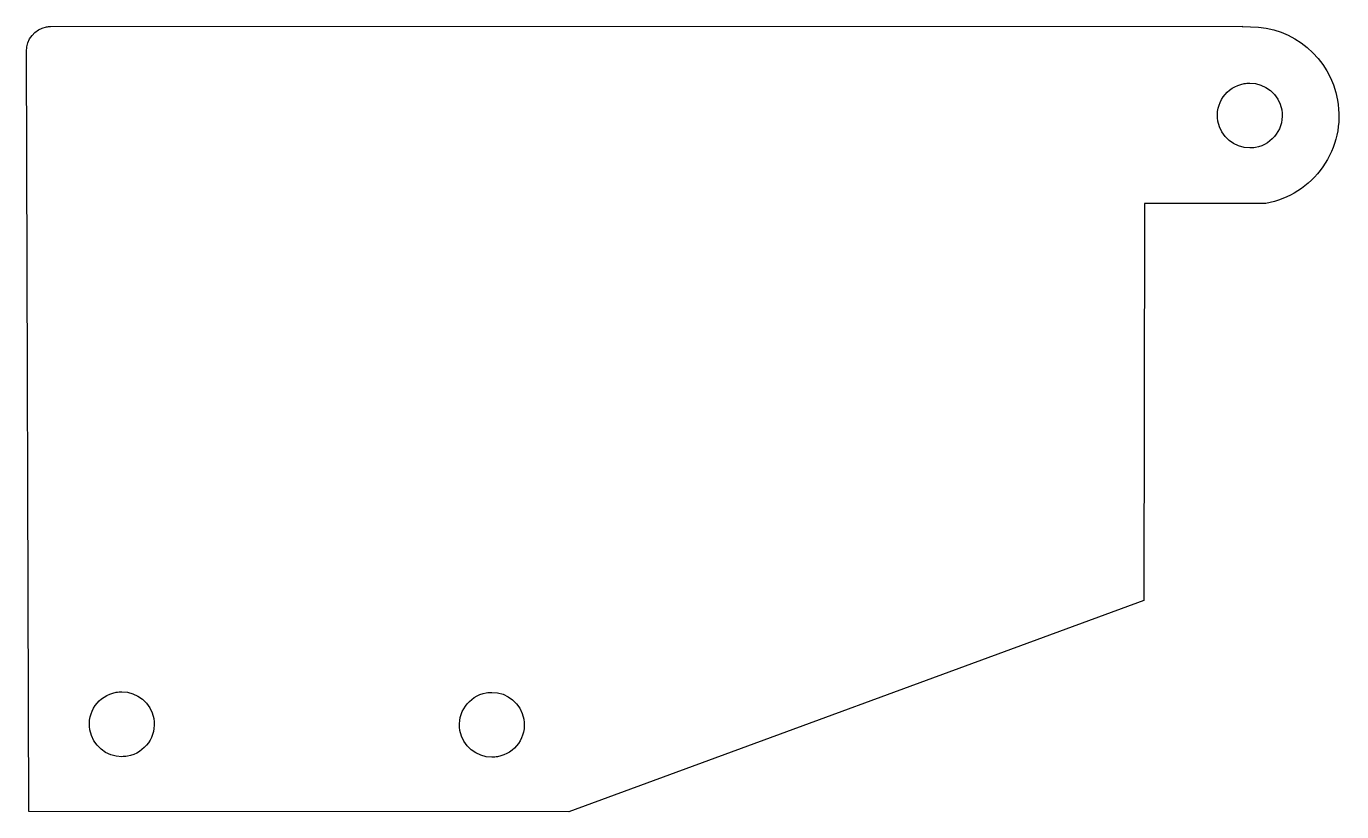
# Model space of a CAD drawing. Extents: x 0.4 to 41, y -0.5 to 23.7.
import ezdxf

# ---------------------------------------------------------------- set-up
doc = ezdxf.new("R2010")
doc.units = 0
doc.layers.get('0').update_dxf_attribs({"linetype": 'CONTINUOUS'})

msp = doc.modelspace()

# ---------------------------------------------------------------- linework, layer by layer
at = {"color": 7}
for points in [[(1.138139, 23.691042), (37.926056, 23.697842)], [(37.926056, 23.697842), (37.926056, 23.688342), (38.175456, 23.686842)], [(38.656656, 18.235438), (35.153553, 18.236838), (34.904153, 18.236838), (34.902753, 17.987437), (34.890353, 5.990247), (17.142363, -0.526764), (0.470924, -0.523892), (0.405025, 22.923542)]]:
    msp.add_lwpolyline(points, dxfattribs=at)
for points in [[(0.405025, 22.923542), (0.395516, 23.297142), (0.65445, 23.613942), (1.022386, 23.678842)], [(1.022386, 23.678842), (1.065037, 23.686242), (1.103621, 23.690309), (1.138139, 23.691042)], [(38.175456, 23.686842), (39.504057, 23.680242), (40.635358, 22.725242), (40.865458, 21.41744)], [(37.171155, 20.77224), (37.075855, 21.31554), (37.438555, 21.834741), (37.982556, 21.931441)], [(37.982556, 21.931441), (38.041489, 21.940841), (38.099923, 21.945441), (38.157856, 21.945241)], [(38.157856, 21.945241), (38.634456, 21.946641), (39.056057, 21.604741), (39.141757, 21.11974)], [(39.141757, 21.11974), (39.236657, 20.57534), (38.874357, 20.057239), (38.330056, 19.960939)], [(40.865458, 21.41744), (40.993858, 20.69384), (40.831158, 19.963639), (40.410658, 19.362539)], [(38.155056, 19.945739), (37.679455, 19.945739), (37.257955, 20.287539), (37.171155, 20.77224)], [(38.330056, 19.960939), (38.271723, 19.950872), (38.213389, 19.945806), (38.155056, 19.945739)], [(40.410658, 19.362539), (39.993358, 18.766038), (39.370357, 18.366338), (38.656656, 18.235438)], [(2.357704, 1.996683), (2.262754, 2.541004), (2.625044, 3.059284), (3.169365, 3.155604)], [(3.169365, 3.155604), (3.228392, 3.165411), (3.286728, 3.170464), (3.344375, 3.170764)], [(3.344375, 3.170764), (3.821305, 3.170764), (4.242836, 2.828874), (4.328286, 2.343803)], [(13.780234, 1.980143), (13.685034, 2.524464), (14.047534, 3.042744), (14.592035, 3.137554)], [(14.592035, 3.137554), (14.651035, 3.148628), (14.709335, 3.154184), (14.766935, 3.154224)], [(14.766935, 3.154224), (15.242436, 3.154224), (15.665536, 2.812334), (15.750836, 2.327273)], [(4.328286, 2.343803), (4.423536, 1.801003), (4.060806, 1.281343), (3.516495, 1.186392)], [(15.750836, 2.327273), (15.845836, 1.782943), (15.483536, 1.265083), (14.939235, 1.168482)], [(3.341625, 1.169852), (2.866335, 1.169852), (2.443004, 1.511613), (2.357704, 1.996683)], [(14.764135, 1.153182), (14.288635, 1.153182), (13.865734, 1.495073), (13.780234, 1.980143)], [(3.516495, 1.186392), (3.457442, 1.175439), (3.399152, 1.169926), (3.341625, 1.169852)], [(14.939235, 1.168482), (14.880169, 1.158556), (14.821802, 1.153456), (14.764135, 1.153182)]]:
    msp.add_open_spline(points, degree=3, dxfattribs=at)

doc.saveas('drawing.dxf')
